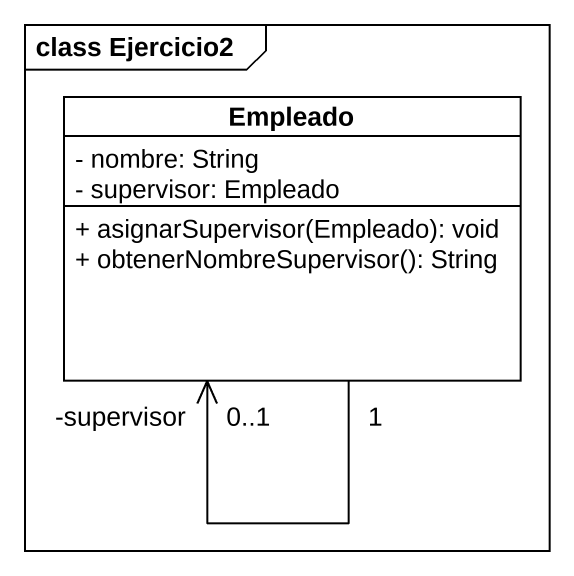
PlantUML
@startuml
mainframe class Ejercicio2
hide circle
hide empty members
skinparam classAttributeIconSize 0
class Empleado {
  - nombre: String
  - supervisor: Empleado
  + asignarSupervisor(Empleado): void
  + obtenerNombreSupervisor(): String
}
Empleado "-supervisor\n0..1" <-- "1" Empleado
@enduml
